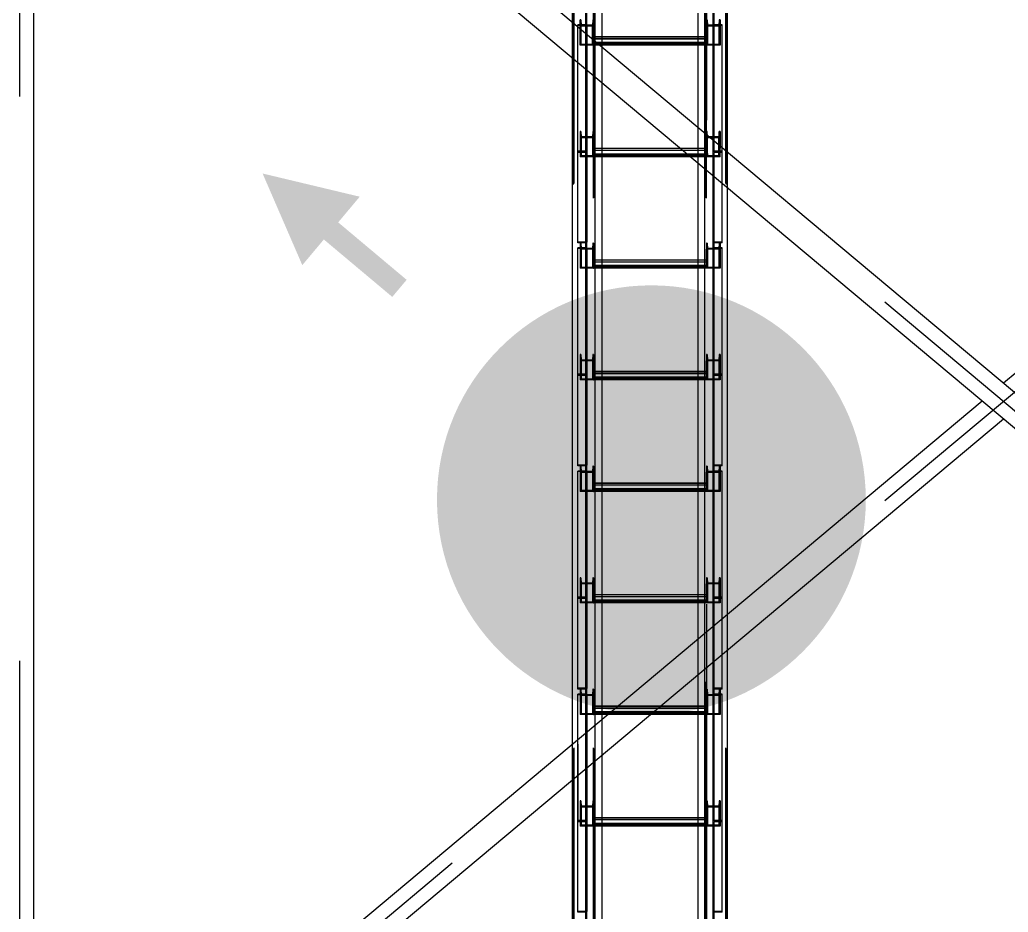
# Model space of a CAD drawing. Header units: millimetres. Extents: x 150209.93 to 150215.05, y 136675.65 to 136679.93.
# Drawn here: x 150210.9475 to 150211.1227, y 136678.8523 to 136679.0105 of the extents above; entities that cross this region are included whole.
import ezdxf

# ---------------------------------------------------------------- set-up
doc = ezdxf.new("R2010")
doc.units = ezdxf.units.MM
doc.header["$LTSCALE"] = 0.25
for name, pattern in [('CENTER', [50.8, 31.75, -6.35, 6.35, -6.35]), ('XKITLINE00', [0]), ('XKITLINE02', [4, 2, -2]), ('XKITLINE03', [6, 3, -1, 1, -1])]:
    doc.linetypes.add(name, pattern=pattern)
doc.layers.add('Parts', color=7, linetype='Continuous')

# ---------------------------------------------------------------- blocks, each defined once
blk = doc.blocks.new('çatıı')
at = {"color": 116, "linetype": 'XKITLINE02', "true_color": 0x136734}
for p, q in [((10604.92, 15753.25), (10604.92, 17453.8)), ((10605.45, 15752.41), (10605.45, 17452.73)), ((10586.3, 15752.41), (10586.3, 17435.72)), ((10587.15, 15752.41), (10587.15, 17434.76)), ((10587.68, 15753.25), (10587.69, 17436.87)), ((10605, 15740.27), (10605, 17383.29)), ((10605.85, 15740.48), (10605.85, 17383.08)), ((10612.5, 15796.2), (10612.5, 17383.29)), ((10697.5, 15809.97), (10697.5, 17383.29)), ((10704.15, 15740.48), (10704.15, 17383.08)), ((10704.55, 15752.41), (10704.54, 17382.25)), ((10705, 15740.27), (10705, 17383.29)), ((10705.08, 15753.25), (10705.07, 17382.75)), ((10722.31, 15753.25), (10722.31, 17382.75)), ((10722.85, 15752.41), (10722.84, 17382.25)), ((10612.5, 15743.16), (10612.5, 17380.27)), ((10723.69, 15807.12), (10723.69, 17332.58)), ((10704.15, 17311.54), (10704.15, 15740.48)), ((10697.5, 15743.16), (10697.5, 17310.06)), ((10705, 17309.24), (10705, 15740.27)), ((10599.01, 16892.44), (10599.01, 16979.17)), ((10710.99, 16892.44), (10710.99, 16979.17)), ((10598.21, 16892.44), (10598.21, 16978.51)), ((10711.79, 16892.44), (10711.79, 16978.51)), ((10586.3, 16864.16), (10586.3, 16895.93)), ((10598.21, 16893.77), (10591.01, 16893.77)), ((10591.01, 16887.98), (10591.01, 16893.77)), ((10599.01, 16893.28), (10591.01, 16893.28)), ((10593.7, 16898.1), (10593.02, 16898.1)), ((10593.02, 16898.1), (10593.02, 16892.66)), ((10593.02, 16880.53), (10593.02, 16898.1)), ((10605.02, 16892.66), (10593.02, 16892.66)), ((10593.02, 16875.78), (10593.02, 16892.66)), ((10593.7, 16898.1), (10594.08, 16893.36)), ((10593.7, 16881.22), (10593.7, 16898.1)), ((10603.95, 16893.36), (10594.08, 16893.36)), ((10594.08, 16876.47), (10594.08, 16893.36)), ((10599.01, 16898.19), (10598.21, 16898.19)), ((10598.21, 16881.95), (10598.21, 16898.19)), ((10599.01, 16892.44), (10598.21, 16892.44)), ((10599.01, 16781.45), (10599.01, 16898.19)), ((10604.34, 16898.1), (10603.95, 16893.36)), ((10603.95, 16876.47), (10603.95, 16893.36)), ((10605.02, 16898.1), (10604.34, 16898.1)), ((10604.34, 16898.1), (10604.34, 16881.22)), ((10605.02, 16898.1), (10605.02, 16892.66)), ((10605.02, 16878.31), (10605.02, 16898.1)), ((10605.02, 16875.78), (10605.02, 16892.66)), ((10705, 16898.1), (10705, 16881.22)), ((10705, 16898.1), (10705, 16892.66)), ((10705.68, 16898.1), (10705, 16898.1)), ((10705, 16892.66), (10705, 16875.78)), ((10717, 16892.66), (10705, 16892.66)), ((10705.68, 16898.1), (10705.68, 16881.22)), ((10705.68, 16898.1), (10706.06, 16893.36)), ((10706.06, 16893.36), (10706.06, 16876.47)), ((10715.93, 16893.36), (10706.06, 16893.36)), ((10710.99, 16781.45), (10710.99, 16898.19)), ((10711.79, 16898.19), (10710.99, 16898.19)), ((10718.99, 16893.28), (10710.99, 16893.28)), ((10711.79, 16892.44), (10710.99, 16892.44)), ((10711.79, 16781.94), (10711.79, 16898.19)), ((10718.99, 16893.77), (10711.79, 16893.77)), ((10716.32, 16898.1), (10715.93, 16893.36)), ((10715.93, 16893.36), (10715.93, 16876.47)), ((10716.32, 16898.1), (10716.32, 16881.22)), ((10717, 16898.1), (10716.32, 16898.1)), ((10717, 16898.1), (10717, 16881.22)), ((10717, 16898.1), (10717, 16892.66)), ((10717, 16892.66), (10717, 16875.78)), ((10718.99, 16781.45), (10718.99, 16893.77)), ((10591.01, 16781.45), (10591.01, 16887.98)), ((10605.02, 16875.78), (10605.02, 16883.03)), ((10612.5, 16883.03), (10605.02, 16883.03)), ((10705, 16882.92), (10605.02, 16882.92)), ((10705, 16883.03), (10697.5, 16883.03)), ((10705, 16875.78), (10705, 16883.03)), ((10593.7, 16881.22), (10593.02, 16881.22)), ((10605.02, 16875.78), (10593.02, 16875.78)), ((10594.08, 16876.47), (10593.7, 16881.22)), ((10603.95, 16876.47), (10594.08, 16876.47)), ((10598.21, 16781.94), (10598.21, 16881.95)), ((10599.01, 16881.28), (10599.01, 16781.45)), ((10603.95, 16876.47), (10604.34, 16881.22)), ((10605.02, 16881.22), (10604.34, 16881.22)), ((10705, 16881.32), (10605.02, 16881.32)), ((10705, 16881.22), (10605.02, 16881.22)), ((10705, 16878.12), (10605.02, 16878.12)), ((10612.5, 16877.59), (10605.02, 16877.59)), ((10705, 16876.63), (10605.02, 16876.63)), ((10612.5, 16875.78), (10605.02, 16875.78)), ((10606.3, 16847.41), (10606.3, 16879.19)), ((10612.5, 16842.22), (10612.5, 16874)), ((10705, 16877.59), (10697.5, 16877.59)), ((10705, 16875.78), (10697.5, 16875.78)), ((10705, 16881.22), (10705, 16875.78)), ((10705.68, 16881.22), (10705, 16881.22)), ((10717, 16875.78), (10705, 16875.78)), ((10705.68, 16881.22), (10706.06, 16876.47)), ((10715.93, 16876.47), (10706.06, 16876.47)), ((10716.32, 16881.22), (10715.93, 16876.47)), ((10717, 16881.22), (10716.32, 16881.22)), ((10717, 16881.22), (10717, 16875.78)), ((10593.7, 16799.24), (10593.02, 16799.24)), ((10593.02, 16799.24), (10593.02, 16793.81)), ((10593.02, 16799.24), (10593.02, 16782.36)), ((10593.7, 16799.24), (10594.08, 16794.5)), ((10593.7, 16799.24), (10593.7, 16782.36)), ((10604.34, 16799.24), (10603.95, 16794.5)), ((10605.02, 16799.24), (10604.34, 16799.24)), ((10604.34, 16799.24), (10604.34, 16782.36)), ((10605.02, 16799.24), (10605.02, 16793.81)), ((10605.02, 16799.24), (10605.02, 16782.36)), ((10697.5, 16771.05), (10697.5, 16802.83)), ((10703.69, 16765.86), (10703.69, 16797.64)), ((10705, 16776.92), (10705, 16799.24)), ((10705, 16782.36), (10705, 16799.24)), ((10705.68, 16799.24), (10705, 16799.24)), ((10705.68, 16782.36), (10705.68, 16799.24)), ((10706.06, 16794.5), (10705.68, 16799.24)), ((10716.32, 16799.24), (10715.93, 16794.5)), ((10716.32, 16782.36), (10716.32, 16799.24)), ((10717, 16799.24), (10716.32, 16799.24)), ((10717, 16799.24), (10717, 16784.54)), ((10717, 16799.24), (10717, 16793.81)), ((10605.02, 16793.81), (10593.02, 16793.81)), ((10593.02, 16793.81), (10593.02, 16776.92)), ((10603.95, 16794.5), (10594.08, 16794.5)), ((10594.08, 16794.5), (10594.08, 16777.62)), ((10599.01, 16786.36), (10598.21, 16786.36)), ((10603.95, 16794.5), (10603.95, 16777.62)), ((10605.02, 16793.81), (10605.02, 16776.92)), ((10717, 16793.81), (10705, 16793.81)), ((10706.06, 16777.62), (10706.06, 16794.5)), ((10715.93, 16794.5), (10706.06, 16794.5)), ((10711.79, 16786.36), (10710.99, 16786.36)), ((10715.93, 16777.62), (10715.93, 16794.5)), ((10717, 16776.92), (10717, 16793.81)), ((10598.21, 16781.94), (10591.01, 16781.94)), ((10599.01, 16781.45), (10591.01, 16781.45)), ((10591.01, 16700.65), (10591.01, 16781.45)), ((10599.01, 16781.45), (10591.01, 16781.45)), ((10598.21, 16780.79), (10591.01, 16780.79)), ((10593.7, 16782.36), (10593.02, 16782.36)), ((10593.02, 16782.36), (10593.02, 16776.92)), ((10593.7, 16782.36), (10594.08, 16777.62)), ((10603.95, 16777.62), (10594.08, 16777.62)), ((10598.21, 16694.72), (10598.21, 16780.79)), ((10599.01, 16694.72), (10599.01, 16781.45)), ((10604.34, 16782.36), (10603.95, 16777.62)), ((10605.02, 16782.36), (10604.34, 16782.36)), ((10605.02, 16776.92), (10605.02, 16784.17)), ((10612.5, 16784.17), (10605.02, 16784.17)), ((10705, 16784.07), (10605.02, 16784.07)), ((10705, 16782.46), (10605.02, 16782.46)), ((10605.02, 16782.36), (10605.02, 16776.92)), ((10705, 16782.36), (10605.02, 16782.36)), ((10705, 16779.26), (10605.02, 16779.26)), ((10612.5, 16778.73), (10605.02, 16778.73)), ((10705, 16777.78), (10605.02, 16777.78)), ((10705, 16784.17), (10681.83, 16784.17)), ((10705, 16778.73), (10688.32, 16778.73)), ((10705, 16776.92), (10705, 16784.17)), ((10705, 16776.92), (10705, 16782.36)), ((10705.68, 16782.36), (10705, 16782.36)), ((10705.68, 16782.36), (10706.06, 16777.62)), ((10715.93, 16777.62), (10706.06, 16777.62)), ((10718.99, 16781.45), (10710.99, 16781.45)), ((10710.99, 16694.72), (10710.99, 16781.45)), ((10718.99, 16781.45), (10710.99, 16781.45)), ((10718.99, 16781.94), (10711.79, 16781.94)), ((10711.79, 16694.72), (10711.79, 16780.79)), ((10718.99, 16780.79), (10711.79, 16780.79)), ((10715.93, 16777.62), (10716.32, 16782.36)), ((10717, 16782.36), (10716.32, 16782.36)), ((10717, 16776.92), (10717, 16784.54)), ((10718.99, 16700.65), (10718.99, 16781.45)), ((10723.69, 16749.11), (10723.69, 16780.89)), ((10605.02, 16776.92), (10593.02, 16776.92)), ((10599.01, 16774.87), (10598.21, 16774.87)), ((10612.5, 16776.92), (10605.02, 16776.92)), ((10705, 16776.92), (10690.48, 16776.92)), ((10717, 16776.92), (10705, 16776.92)), ((10711.79, 16774.87), (10710.99, 16774.87)), ((10599.01, 16701.31), (10591.01, 16701.31)), ((10598.21, 16700.65), (10591.01, 16700.65)), ((10593.7, 16700.39), (10593.02, 16700.39)), ((10593.02, 16700.39), (10593.02, 16694.95)), ((10593.02, 16700.39), (10593.02, 16683.5)), ((10593.7, 16700.39), (10594.08, 16695.64)), ((10593.7, 16700.39), (10593.7, 16683.5)), ((10599.01, 16700.47), (10598.21, 16700.47)), ((10598.21, 16584.23), (10598.21, 16700.47)), ((10599.01, 16583.74), (10599.01, 16700.47)), ((10604.34, 16700.39), (10603.95, 16695.64)), ((10605.02, 16700.39), (10604.34, 16700.39)), ((10604.34, 16700.39), (10604.34, 16683.5)), ((10605.02, 16700.39), (10605.02, 16694.95)), ((10605.02, 16700.39), (10605.02, 16683.5)), ((10705, 16700.39), (10705, 16683.5)), ((10705, 16700.39), (10705, 16694.95)), ((10705.68, 16700.39), (10705, 16700.39)), ((10705.68, 16700.39), (10705.68, 16683.5)), ((10705.68, 16700.39), (10706.06, 16695.64)), ((10718.99, 16701.31), (10710.99, 16701.31)), ((10710.99, 16583.74), (10710.99, 16700.47)), ((10711.79, 16700.47), (10710.99, 16700.47)), ((10718.99, 16700.65), (10711.79, 16700.65)), ((10711.79, 16584.23), (10711.79, 16700.47)), ((10716.32, 16700.39), (10715.93, 16695.64)), ((10716.32, 16700.39), (10716.32, 16683.5)), ((10717, 16700.39), (10716.32, 16700.39)), ((10717, 16700.39), (10717, 16683.5)), ((10717, 16700.39), (10717, 16694.95)), ((10598.21, 16696.05), (10591.01, 16696.05)), ((10591.01, 16583.74), (10591.01, 16696.05)), ((10599.01, 16695.56), (10591.01, 16695.56)), ((10605.02, 16694.95), (10593.02, 16694.95)), ((10593.02, 16694.95), (10593.02, 16678.07)), ((10603.95, 16695.64), (10594.08, 16695.64)), ((10594.08, 16695.64), (10594.08, 16678.76)), ((10599.01, 16694.72), (10598.21, 16694.72)), ((10603.95, 16695.64), (10603.95, 16678.76)), ((10605.02, 16694.95), (10605.02, 16678.07)), ((10705, 16694.95), (10705, 16678.07)), ((10717, 16694.95), (10705, 16694.95)), ((10706.06, 16695.64), (10706.06, 16678.76)), ((10715.93, 16695.64), (10706.06, 16695.64)), ((10718.99, 16695.56), (10710.99, 16695.56)), ((10711.79, 16694.72), (10710.99, 16694.72)), ((10718.99, 16696.05), (10711.79, 16696.05)), ((10715.93, 16695.64), (10715.93, 16678.76)), ((10717, 16694.95), (10717, 16678.07)), ((10718.99, 16583.74), (10718.99, 16696.05)), ((10593.7, 16683.5), (10593.02, 16683.5)), ((10593.02, 16683.5), (10593.02, 16678.07)), ((10593.7, 16683.5), (10594.08, 16678.76)), ((10604.34, 16683.5), (10603.95, 16678.76)), ((10605.02, 16683.5), (10604.34, 16683.5)), ((10605.02, 16678.07), (10605.02, 16685.31)), ((10612.5, 16685.31), (10605.02, 16685.31)), ((10705, 16685.21), (10605.02, 16685.21)), ((10705, 16683.61), (10605.02, 16683.61)), ((10605.02, 16683.5), (10605.02, 16678.07)), ((10705, 16683.5), (10605.02, 16683.5)), ((10705, 16685.31), (10697.5, 16685.31)), ((10705, 16678.07), (10705, 16685.31)), ((10705, 16683.5), (10705, 16678.07)), ((10705.68, 16683.5), (10705, 16683.5)), ((10705.68, 16683.5), (10706.06, 16678.76)), ((10716.32, 16683.5), (10715.93, 16678.76)), ((10717, 16683.5), (10716.32, 16683.5)), ((10717, 16683.5), (10717, 16678.07)), ((10605.02, 16678.07), (10593.02, 16678.07)), ((10603.95, 16678.76), (10594.08, 16678.76)), ((10705, 16680.41), (10605.02, 16680.41)), ((10612.5, 16679.87), (10605.02, 16679.87)), ((10705, 16678.92), (10605.02, 16678.92)), ((10612.5, 16678.07), (10605.02, 16678.07)), ((10705, 16679.87), (10697.5, 16679.87)), ((10705, 16678.07), (10697.5, 16678.07)), ((10717, 16678.07), (10705, 16678.07)), ((10715.93, 16678.76), (10706.06, 16678.76)), ((10593.7, 16601.53), (10593.02, 16601.53)), ((10593.02, 16601.53), (10593.02, 16596.09)), ((10593.02, 16601.53), (10593.02, 16584.65)), ((10605.02, 16596.09), (10593.02, 16596.09)), ((10593.02, 16596.09), (10593.02, 16579.21)), ((10593.7, 16601.53), (10594.08, 16596.78)), ((10593.7, 16601.53), (10593.7, 16584.65)), ((10603.95, 16596.78), (10594.08, 16596.78)), ((10594.08, 16596.78), (10594.08, 16579.9)), ((10604.34, 16601.53), (10603.95, 16596.78)), ((10603.95, 16596.78), (10603.95, 16579.9)), ((10605.02, 16601.53), (10604.34, 16601.53)), ((10604.34, 16601.53), (10604.34, 16584.65)), ((10605.02, 16601.53), (10605.02, 16596.09)), ((10605.02, 16601.53), (10605.02, 16584.65)), ((10605.02, 16596.09), (10605.02, 16579.21)), ((10705, 16601.53), (10705, 16584.65)), ((10705, 16601.53), (10705, 16596.09)), ((10705.68, 16601.53), (10705, 16601.53)), ((10705, 16596.09), (10705, 16579.21)), ((10717, 16596.09), (10705, 16596.09)), ((10705.68, 16601.53), (10705.68, 16584.65)), ((10705.68, 16601.53), (10706.06, 16596.78)), ((10706.06, 16596.78), (10706.06, 16579.9)), ((10715.93, 16596.78), (10706.06, 16596.78)), ((10716.32, 16601.53), (10715.93, 16596.78)), ((10715.93, 16596.78), (10715.93, 16579.9)), ((10716.32, 16601.53), (10716.32, 16584.65)), ((10717, 16601.53), (10716.32, 16601.53)), ((10717, 16601.53), (10717, 16584.65)), ((10717, 16601.53), (10717, 16596.09)), ((10717, 16596.09), (10717, 16579.21)), ((10593.7, 16584.65), (10593.02, 16584.65)), ((10593.02, 16584.65), (10593.02, 16579.21)), ((10593.7, 16584.65), (10594.08, 16579.9)), ((10599.01, 16588.64), (10598.21, 16588.64)), ((10604.34, 16584.65), (10603.95, 16579.9)), ((10605.02, 16584.65), (10604.34, 16584.65)), ((10605.02, 16579.21), (10605.02, 16586.45)), ((10612.5, 16586.45), (10605.02, 16586.45)), ((10705, 16586.35), (10605.02, 16586.35)), ((10705, 16584.75), (10605.02, 16584.75)), ((10605.02, 16584.65), (10605.02, 16579.21)), ((10705, 16584.65), (10605.02, 16584.65)), ((10705, 16586.45), (10697.5, 16586.45)), ((10705, 16579.21), (10705, 16586.45)), ((10705, 16584.65), (10705, 16579.21)), ((10705.68, 16584.65), (10705, 16584.65)), ((10705.68, 16584.65), (10706.06, 16579.9)), ((10711.79, 16588.64), (10710.99, 16588.64)), ((10716.32, 16584.65), (10715.93, 16579.9)), ((10717, 16584.65), (10716.32, 16584.65)), ((10717, 16584.65), (10717, 16579.21)), ((10598.21, 16584.23), (10591.01, 16584.23)), ((10599.01, 16583.74), (10591.01, 16583.74)), ((10591.01, 16502.93), (10591.01, 16583.74)), ((10599.01, 16583.74), (10591.01, 16583.74)), ((10598.21, 16583.08), (10591.01, 16583.08)), ((10605.02, 16579.21), (10593.02, 16579.21)), ((10603.95, 16579.9), (10594.08, 16579.9)), ((10598.21, 16497.01), (10598.21, 16583.08)), ((10599.01, 16577.15), (10598.21, 16577.15)), ((10599.01, 16497.01), (10599.01, 16583.74)), ((10705, 16581.55), (10605.02, 16581.55)), ((10612.5, 16581.02), (10605.02, 16581.02)), ((10705, 16580.06), (10605.02, 16580.06)), ((10612.5, 16579.21), (10605.02, 16579.21)), ((10705, 16581.02), (10697.5, 16581.02)), ((10705, 16579.21), (10697.5, 16579.21)), ((10717, 16579.21), (10705, 16579.21)), ((10715.93, 16579.9), (10706.06, 16579.9)), ((10710.99, 16497.01), (10710.99, 16583.74)), ((10718.99, 16583.74), (10710.99, 16583.74)), ((10718.99, 16583.74), (10710.99, 16583.74)), ((10711.79, 16577.15), (10710.99, 16577.15)), ((10718.99, 16584.23), (10711.79, 16584.23)), ((10711.79, 16497.01), (10711.79, 16583.08)), ((10718.99, 16583.08), (10711.79, 16583.08)), ((10718.99, 16502.93), (10718.99, 16583.74)), ((10599.01, 16503.59), (10591.01, 16503.59)), ((10598.21, 16502.93), (10591.01, 16502.93)), ((10598.21, 16498.34), (10591.01, 16498.34)), ((10591.01, 16386.02), (10591.01, 16498.34)), ((10599.01, 16497.85), (10591.01, 16497.85)), ((10593.7, 16502.67), (10593.02, 16502.67)), ((10593.02, 16502.67), (10593.02, 16497.23)), ((10593.02, 16502.67), (10593.02, 16485.79)), ((10605.02, 16497.23), (10593.02, 16497.23)), ((10593.02, 16497.23), (10593.02, 16480.35)), ((10593.7, 16502.67), (10594.08, 16497.93)), ((10593.7, 16502.67), (10593.7, 16485.79)), ((10603.95, 16497.93), (10594.08, 16497.93)), ((10594.08, 16497.93), (10594.08, 16481.04)), ((10599.01, 16502.76), (10598.21, 16502.76)), ((10598.21, 16386.51), (10598.21, 16502.76)), ((10599.01, 16497.01), (10598.21, 16497.01)), ((10599.01, 16386.02), (10599.01, 16502.76)), ((10604.34, 16502.67), (10603.95, 16497.93)), ((10603.95, 16497.93), (10603.95, 16481.04)), ((10605.02, 16502.67), (10604.34, 16502.67)), ((10604.34, 16502.67), (10604.34, 16485.79)), ((10605.02, 16502.67), (10605.02, 16497.23)), ((10605.02, 16502.67), (10605.02, 16485.79)), ((10605.02, 16497.23), (10605.02, 16480.35)), ((10705, 16502.67), (10705, 16485.79)), ((10705, 16502.67), (10705, 16497.23)), ((10705.68, 16502.67), (10705, 16502.67)), ((10705, 16497.23), (10705, 16480.35)), ((10717, 16497.23), (10705, 16497.23)), ((10705.68, 16502.67), (10705.68, 16485.79)), ((10705.68, 16502.67), (10706.06, 16497.93)), ((10706.06, 16497.93), (10706.06, 16481.04)), ((10715.93, 16497.93), (10706.06, 16497.93)), ((10718.99, 16503.59), (10710.99, 16503.59)), ((10710.99, 16386.02), (10710.99, 16502.76)), ((10711.79, 16502.76), (10710.99, 16502.76)), ((10718.99, 16497.85), (10710.99, 16497.85)), ((10711.79, 16497.01), (10710.99, 16497.01)), ((10718.99, 16502.93), (10711.79, 16502.93)), ((10711.79, 16386.51), (10711.79, 16502.76)), ((10718.99, 16498.34), (10711.79, 16498.34)), ((10716.32, 16502.67), (10715.93, 16497.93)), ((10715.93, 16497.93), (10715.93, 16481.04)), ((10716.32, 16502.67), (10716.32, 16485.79)), ((10717, 16502.67), (10716.32, 16502.67)), ((10717, 16502.67), (10717, 16485.79)), ((10717, 16502.67), (10717, 16497.23)), ((10717, 16497.23), (10717, 16480.35)), ((10718.99, 16386.02), (10718.99, 16498.34)), ((10593.7, 16485.79), (10593.02, 16485.79)), ((10593.02, 16485.79), (10593.02, 16480.35)), ((10605.02, 16480.35), (10593.02, 16480.35)), ((10593.7, 16485.79), (10594.08, 16481.04)), ((10603.95, 16481.04), (10594.08, 16481.04)), ((10604.34, 16485.79), (10603.95, 16481.04)), ((10605.02, 16485.79), (10604.34, 16485.79)), ((10605.02, 16480.35), (10605.02, 16487.6)), ((10612.5, 16487.6), (10605.02, 16487.6)), ((10705, 16487.49), (10605.02, 16487.49)), ((10705, 16485.89), (10605.02, 16485.89)), ((10605.02, 16485.79), (10605.02, 16480.35)), ((10705, 16485.79), (10605.02, 16485.79)), ((10705, 16482.69), (10605.02, 16482.69)), ((10612.5, 16482.16), (10605.02, 16482.16)), ((10705, 16481.2), (10605.02, 16481.2)), ((10612.5, 16480.35), (10605.02, 16480.35)), ((10705, 16487.6), (10697.5, 16487.6)), ((10705, 16482.16), (10697.5, 16482.16)), ((10705, 16480.35), (10697.5, 16480.35)), ((10705, 16480.35), (10705, 16487.6)), ((10705, 16485.79), (10705, 16480.35)), ((10705.68, 16485.79), (10705, 16485.79)), ((10717, 16480.35), (10705, 16480.35)), ((10705.68, 16485.79), (10706.06, 16481.04)), ((10715.93, 16481.04), (10706.06, 16481.04)), ((10716.32, 16485.79), (10715.93, 16481.04)), ((10717, 16485.79), (10716.32, 16485.79)), ((10717, 16485.79), (10717, 16480.35)), ((10593.7, 16403.81), (10593.02, 16403.81)), ((10593.02, 16403.81), (10593.02, 16398.38)), ((10593.02, 16403.81), (10593.02, 16386.93)), ((10593.7, 16403.81), (10594.08, 16399.07)), ((10593.7, 16403.81), (10593.7, 16386.93)), ((10604.34, 16403.81), (10603.95, 16399.07)), ((10605.02, 16403.81), (10604.34, 16403.81)), ((10604.34, 16403.81), (10604.34, 16386.93)), ((10605.02, 16403.81), (10605.02, 16398.38)), ((10605.02, 16403.81), (10605.02, 16386.93)), ((10705, 16403.81), (10705, 16386.93)), ((10705, 16403.81), (10705, 16398.38)), ((10705.68, 16403.81), (10705, 16403.81)), ((10705.68, 16403.81), (10705.68, 16386.93)), ((10705.68, 16403.81), (10706.06, 16399.07)), ((10716.32, 16403.81), (10715.93, 16399.07)), ((10716.32, 16403.81), (10716.32, 16386.93)), ((10717, 16403.81), (10716.32, 16403.81)), ((10717, 16403.81), (10717, 16386.93)), ((10717, 16403.81), (10717, 16398.38)), ((10605.02, 16398.38), (10593.02, 16398.38)), ((10593.02, 16398.38), (10593.02, 16381.49)), ((10603.95, 16399.07), (10594.08, 16399.07)), ((10594.08, 16399.07), (10594.08, 16382.19)), ((10603.95, 16399.07), (10603.95, 16382.19)), ((10605.02, 16398.38), (10605.02, 16381.49)), ((10705, 16398.38), (10705, 16381.49)), ((10717, 16398.38), (10705, 16398.38)), ((10706.06, 16399.07), (10706.06, 16382.19)), ((10715.93, 16399.07), (10706.06, 16399.07)), ((10715.93, 16399.07), (10715.93, 16382.19)), ((10717, 16398.38), (10717, 16381.49)), ((10598.21, 16386.51), (10591.01, 16386.51)), ((10591.01, 16305.22), (10591.01, 16386.02)), ((10599.01, 16386.02), (10591.01, 16386.02)), ((10599.01, 16386.02), (10591.01, 16386.02)), ((10598.21, 16385.36), (10591.01, 16385.36)), ((10593.7, 16386.93), (10593.02, 16386.93)), ((10593.02, 16386.93), (10593.02, 16381.49)), ((10593.7, 16386.93), (10594.08, 16382.19)), ((10599.01, 16390.93), (10598.21, 16390.93)), ((10598.21, 16299.29), (10598.21, 16385.36)), ((10599.01, 16299.29), (10599.01, 16386.02)), ((10604.34, 16386.93), (10603.95, 16382.19)), ((10605.02, 16386.93), (10604.34, 16386.93)), ((10605.02, 16381.49), (10605.02, 16388.74)), ((10612.5, 16388.74), (10605.02, 16388.74)), ((10705, 16388.64), (10605.02, 16388.64)), ((10705, 16387.03), (10605.02, 16387.03)), ((10605.02, 16386.93), (10605.02, 16381.49)), ((10705, 16386.93), (10605.02, 16386.93)), ((10705, 16383.83), (10605.02, 16383.83)), ((10612.5, 16383.3), (10605.02, 16383.3)), ((10705, 16388.74), (10697.5, 16388.74)), ((10705, 16383.3), (10697.5, 16383.3)), ((10705, 16381.49), (10705, 16388.74)), ((10705, 16386.93), (10705, 16381.49)), ((10705.68, 16386.93), (10705, 16386.93)), ((10705.68, 16386.93), (10706.06, 16382.19)), ((10711.79, 16390.93), (10710.99, 16390.93)), ((10710.99, 16299.29), (10710.99, 16386.02)), ((10718.99, 16386.02), (10710.99, 16386.02)), ((10718.99, 16386.02), (10710.99, 16386.02)), ((10718.99, 16386.51), (10711.79, 16386.51)), ((10711.79, 16299.29), (10711.79, 16385.36)), ((10718.99, 16385.36), (10711.79, 16385.36)), ((10716.32, 16386.93), (10715.93, 16382.19)), ((10717, 16386.93), (10716.32, 16386.93)), ((10717, 16386.93), (10717, 16381.49)), ((10718.99, 16305.22), (10718.99, 16386.02)), ((10605.02, 16381.49), (10593.02, 16381.49)), ((10603.95, 16382.19), (10594.08, 16382.19)), ((10599.01, 16379.44), (10598.21, 16379.44)), ((10705, 16382.35), (10605.02, 16382.35)), ((10612.5, 16381.49), (10605.02, 16381.49)), ((10705, 16381.49), (10697.5, 16381.49)), ((10717, 16381.49), (10705, 16381.49)), ((10715.93, 16382.19), (10706.06, 16382.19)), ((10711.79, 16379.44), (10710.99, 16379.44)), ((10723.69, 16339.66), (10723.69, 16371.44)), ((10697.5, 16317.72), (10697.5, 16349.5)), ((10703.69, 16322.91), (10703.69, 16354.69)), ((10599.01, 16305.88), (10591.01, 16305.88)), ((10598.21, 16305.22), (10591.01, 16305.22)), ((10593.7, 16304.96), (10593.02, 16304.96)), ((10593.02, 16304.96), (10593.02, 16299.52)), ((10593.02, 16304.96), (10593.02, 16288.07)), ((10593.7, 16304.96), (10594.08, 16300.21)), ((10593.7, 16304.96), (10593.7, 16288.07)), ((10599.01, 16305.04), (10598.21, 16305.04)), ((10598.21, 16188.8), (10598.21, 16305.04)), ((10599.01, 16263.02), (10599.01, 16305.04)), ((10604.34, 16304.96), (10603.95, 16300.21)), ((10605.02, 16304.96), (10604.34, 16304.96)), ((10604.34, 16304.96), (10604.34, 16288.07)), ((10605.02, 16304.96), (10605.02, 16299.52)), ((10605.02, 16304.96), (10605.02, 16288.07)), ((10705, 16304.96), (10705, 16288.07)), ((10705, 16304.96), (10705, 16299.52)), ((10705.68, 16304.96), (10705, 16304.96)), ((10705.68, 16304.96), (10705.68, 16288.07)), ((10705.68, 16304.96), (10706.06, 16300.21)), ((10718.99, 16305.88), (10710.99, 16305.88)), ((10710.99, 16188.31), (10710.99, 16305.04)), ((10711.79, 16305.04), (10710.99, 16305.04)), ((10718.99, 16305.22), (10711.79, 16305.22)), ((10711.79, 16188.8), (10711.79, 16305.04)), ((10716.32, 16304.96), (10715.93, 16300.21)), ((10716.32, 16304.96), (10716.32, 16288.07)), ((10717, 16304.96), (10716.32, 16304.96)), ((10717, 16304.96), (10717, 16288.07)), ((10717, 16304.96), (10717, 16299.52)), ((10598.21, 16300.62), (10591.01, 16300.62)), ((10591.01, 16188.31), (10591.01, 16300.62)), ((10599.01, 16300.13), (10591.01, 16300.13)), ((10605.02, 16299.52), (10593.02, 16299.52)), ((10593.02, 16299.52), (10593.02, 16282.64)), ((10603.95, 16300.21), (10594.08, 16300.21)), ((10594.08, 16300.21), (10594.08, 16283.33)), ((10599.01, 16299.29), (10598.21, 16299.29)), ((10603.95, 16300.21), (10603.95, 16283.33)), ((10605.02, 16299.52), (10605.02, 16282.64)), ((10705, 16299.52), (10705, 16282.64)), ((10717, 16299.52), (10705, 16299.52)), ((10706.06, 16300.21), (10706.06, 16283.33)), ((10715.93, 16300.21), (10706.06, 16300.21)), ((10718.99, 16300.13), (10710.99, 16300.13)), ((10711.79, 16299.29), (10710.99, 16299.29)), ((10718.99, 16300.62), (10711.79, 16300.62)), ((10715.93, 16300.21), (10715.93, 16283.33)), ((10717, 16299.52), (10717, 16282.64)), ((10718.99, 16188.31), (10718.99, 16300.62)), ((10593.7, 16288.07), (10593.02, 16288.07)), ((10593.02, 16288.07), (10593.02, 16282.64)), ((10593.7, 16288.07), (10594.08, 16283.33)), ((10604.34, 16288.07), (10603.95, 16283.33)), ((10605.02, 16288.07), (10604.34, 16288.07)), ((10605.02, 16282.64), (10605.02, 16289.88)), ((10612.5, 16289.88), (10605.02, 16289.88)), ((10705, 16289.78), (10605.02, 16289.78)), ((10705, 16288.18), (10605.02, 16288.18)), ((10705, 16288.07), (10605.02, 16288.07)), ((10605.02, 16288.07), (10605.02, 16282.64)), ((10664.25, 16289.88), (10626.3, 16289.88)), ((10705, 16289.88), (10697.5, 16289.88)), ((10705, 16282.64), (10705, 16289.88)), ((10705, 16288.07), (10705, 16282.64)), ((10705.68, 16288.07), (10705, 16288.07)), ((10705.68, 16288.07), (10706.06, 16283.33)), ((10716.32, 16288.07), (10715.93, 16283.33)), ((10717, 16288.07), (10716.32, 16288.07)), ((10717, 16288.07), (10717, 16282.64)), ((10605.02, 16282.64), (10593.02, 16282.64)), ((10603.95, 16283.33), (10594.08, 16283.33)), ((10705, 16284.98), (10605.02, 16284.98)), ((10612.5, 16284.44), (10605.02, 16284.44)), ((10705, 16283.49), (10605.02, 16283.49)), ((10612.5, 16282.64), (10605.02, 16282.64)), ((10612.5, 16246.55), (10612.5, 16278.33)), ((10655.59, 16282.64), (10617.64, 16282.64)), ((10657.75, 16284.44), (10619.8, 16284.44)), ((10705, 16284.44), (10697.5, 16284.44)), ((10705, 16282.64), (10697.5, 16282.64)), ((10717, 16282.64), (10705, 16282.64)), ((10715.93, 16283.33), (10706.06, 16283.33)), ((10606.3, 16241.36), (10606.3, 16273.14)), ((10598.21, 16262.35), (10598.21, 16193.21)), ((10599.01, 16188.31), (10599.01, 16263.02)), ((10586.3, 16224.62), (10586.3, 16256.39)), ((10591.01, 16256.32), (10591.01, 16188.8)), ((10593.7, 16206.1), (10593.02, 16206.1)), ((10593.02, 16206.1), (10593.02, 16200.66)), ((10593.02, 16206.1), (10593.02, 16189.22)), ((10605.02, 16200.66), (10593.02, 16200.66)), ((10593.02, 16200.66), (10593.02, 16183.78)), ((10593.7, 16206.1), (10594.08, 16201.35)), ((10593.7, 16206.1), (10593.7, 16189.22)), ((10603.95, 16201.35), (10594.08, 16201.35)), ((10594.08, 16201.35), (10594.08, 16184.47)), ((10604.34, 16206.1), (10603.95, 16201.35)), ((10603.95, 16201.35), (10603.95, 16184.47)), ((10605.02, 16206.1), (10604.34, 16206.1)), ((10604.34, 16206.1), (10604.34, 16189.22)), ((10605.02, 16206.1), (10605.02, 16200.66)), ((10605.02, 16206.1), (10605.02, 16189.22)), ((10605.02, 16200.66), (10605.02, 16183.78)), ((10705, 16206.1), (10705, 16189.22)), ((10705, 16206.1), (10705, 16200.66)), ((10705.68, 16206.1), (10705, 16206.1)), ((10705, 16200.66), (10705, 16183.78)), ((10717, 16200.66), (10705, 16200.66)), ((10705.68, 16206.1), (10705.68, 16189.22)), ((10705.68, 16206.1), (10706.06, 16201.35)), ((10706.06, 16201.35), (10706.06, 16184.47)), ((10715.93, 16201.35), (10706.06, 16201.35)), ((10716.32, 16206.1), (10715.93, 16201.35)), ((10715.93, 16201.35), (10715.93, 16184.47)), ((10716.32, 16206.1), (10716.32, 16189.22)), ((10717, 16206.1), (10716.32, 16206.1)), ((10717, 16206.1), (10717, 16189.22)), ((10717, 16206.1), (10717, 16200.66)), ((10717, 16200.66), (10717, 16183.78)), ((10599.01, 16193.21), (10598.21, 16193.21)), ((10605.02, 16183.78), (10605.02, 16191.02)), ((10612.5, 16191.02), (10605.02, 16191.02)), ((10705, 16190.92), (10605.02, 16190.92)), ((10705, 16191.02), (10697.5, 16191.02)), ((10705, 16183.78), (10705, 16191.02)), ((10711.79, 16193.21), (10710.99, 16193.21)), ((10598.21, 16188.8), (10591.01, 16188.8)), ((10591.01, 16107.5), (10591.01, 16188.31)), ((10599.01, 16188.31), (10591.01, 16188.31)), ((10599.01, 16188.31), (10591.01, 16188.31)), ((10598.21, 16187.65), (10591.01, 16187.65)), ((10593.7, 16189.22), (10593.02, 16189.22)), ((10593.02, 16189.22), (10593.02, 16183.78)), ((10605.02, 16183.78), (10593.02, 16183.78)), ((10593.7, 16189.22), (10594.08, 16184.47)), ((10603.95, 16184.47), (10594.08, 16184.47)), ((10598.21, 16101.58), (10598.21, 16187.65)), ((10599.01, 16181.72), (10598.21, 16181.72)), ((10599.01, 16101.58), (10599.01, 16188.31)), ((10604.34, 16189.22), (10603.95, 16184.47)), ((10605.02, 16189.22), (10604.34, 16189.22)), ((10705, 16189.32), (10605.02, 16189.32)), ((10705, 16189.22), (10605.02, 16189.22)), ((10605.02, 16189.22), (10605.02, 16183.78)), ((10705, 16186.12), (10605.02, 16186.12)), ((10612.5, 16185.59), (10605.02, 16185.59)), ((10705, 16184.63), (10605.02, 16184.63)), ((10612.5, 16183.78), (10605.02, 16183.78)), ((10705, 16185.59), (10697.5, 16185.59)), ((10705, 16183.78), (10697.5, 16183.78)), ((10705, 16189.22), (10705, 16183.78)), ((10705.68, 16189.22), (10705, 16189.22)), ((10717, 16183.78), (10705, 16183.78)), ((10705.68, 16189.22), (10706.06, 16184.47)), ((10715.93, 16184.47), (10706.06, 16184.47)), ((10710.99, 16101.58), (10710.99, 16188.31)), ((10718.99, 16188.31), (10710.99, 16188.31)), ((10718.99, 16188.31), (10710.99, 16188.31)), ((10711.79, 16181.72), (10710.99, 16181.72)), ((10718.99, 16188.8), (10711.79, 16188.8)), ((10711.79, 16101.58), (10711.79, 16187.65)), ((10718.99, 16187.65), (10711.79, 16187.65)), ((10716.32, 16189.22), (10715.93, 16184.47)), ((10717, 16189.22), (10716.32, 16189.22)), ((10717, 16189.22), (10717, 16183.78)), ((10718.99, 16107.5), (10718.99, 16188.31)), ((10599.01, 16108.16), (10591.01, 16108.16)), ((10598.21, 16107.5), (10591.01, 16107.5)), ((10718.99, 16108.16), (10710.99, 16108.16)), ((10718.99, 16107.5), (10711.79, 16107.5))]:
    blk.add_line(p, q, dxfattribs=at)
at = {"color": 1, "linetype": 'XKITLINE03'}
for p, q in [((10599, 15742.68), (10599, 17382.53)), ((10605, 15740.27), (10605, 17380.27)), ((10705, 17380.27), (10705, 15740.27)), ((10599.01, 16893.28), (10599.01, 16781.45)), ((10605.02, 16892.66), (10605.02, 16875.78)), ((10705, 16875.78), (10705, 16892.66)), ((10710.99, 16781.45), (10710.99, 16893.28)), ((10705, 16877.59), (10605.02, 16877.59)), ((10605.02, 16793.81), (10605.02, 16776.92)), ((10705, 16776.92), (10705, 16793.81)), ((10599.01, 16781.45), (10599.01, 16701.31)), ((10705, 16778.73), (10605.02, 16778.73)), ((10710.99, 16701.31), (10710.99, 16781.45)), ((10599.01, 16695.56), (10599.01, 16583.74)), ((10605.02, 16694.95), (10605.02, 16678.07)), ((10705, 16678.07), (10705, 16694.95)), ((10710.99, 16583.74), (10710.99, 16695.56)), ((10705, 16679.87), (10605.02, 16679.87)), ((10605.02, 16596.09), (10605.02, 16579.21)), ((10705, 16579.21), (10705, 16596.09)), ((10599.01, 16583.74), (10599.01, 16503.59)), ((10705, 16581.02), (10605.02, 16581.02)), ((10710.99, 16503.59), (10710.99, 16583.74)), ((10599.01, 16497.85), (10599.01, 16386.02)), ((10605.02, 16497.23), (10605.02, 16480.35)), ((10705, 16480.35), (10705, 16497.23)), ((10710.99, 16386.02), (10710.99, 16497.85)), ((10705, 16482.16), (10605.02, 16482.16)), ((10605.02, 16398.38), (10605.02, 16381.49)), ((10705, 16381.49), (10705, 16398.38)), ((10599.01, 16386.02), (10599.01, 16305.88)), ((10705, 16383.3), (10605.02, 16383.3)), ((10710.99, 16305.88), (10710.99, 16386.02)), ((10599.01, 16300.13), (10599.01, 16188.31)), ((10605.02, 16299.52), (10605.02, 16282.64)), ((10705, 16282.64), (10705, 16299.52)), ((10710.99, 16188.31), (10710.99, 16300.13)), ((10705, 16284.44), (10605.02, 16284.44)), ((10605.02, 16200.66), (10605.02, 16183.78)), ((10705, 16183.78), (10705, 16200.66)), ((10599.01, 16188.31), (10599.01, 16108.16)), ((10705, 16185.59), (10605.02, 16185.59)), ((10710.99, 16108.16), (10710.99, 16188.31))]:
    blk.add_line(p, q, dxfattribs=at)
at = {"color": 8, "linetype": 'CENTER'}
for p, q in [((10096.38, 17290.27), (11839.99, 15830.27)), ((10096.38, 15830.27), (11839.99, 17290.27)), ((10096.38, 15830.27), (10096.38, 17290.27))]:
    blk.add_line(p, q, dxfattribs=at)
at = {"color": 8, "linetype": 'XKITLINE00'}
for p, q in [((11763.8, 15909.97), (10139.3, 17270.22)), ((11763.8, 15878.19), (10108.5, 17264.24)), ((10108.56, 17264.19), (10108.56, 15856.36)), ((11763.8, 17242.36), (10968.19, 16576.16)), ((10949.21, 16560.27), (10107.85, 15855.76)), ((10968.19, 16544.39), (10139.6, 15850.57))]:
    blk.add_line(p, q, dxfattribs=at)
at = {"color": 7, "linetype": 'XKITLINE00'}
for p, q in [((10586.3, 16895.93), (10586.3, 17269.97)), ((10606.3, 16879.19), (10606.3, 17269.97)), ((10612.5, 16874), (10612.5, 17269.97)), ((10697.5, 16802.83), (10697.5, 17269.97)), ((10703.69, 16797.64), (10703.69, 17269.97)), ((10723.69, 16780.89), (10723.69, 17269.97)), ((10697.5, 16883.03), (10612.5, 16883.03)), ((10697.5, 16877.59), (10612.5, 16877.59)), ((10697.5, 16875.78), (10612.5, 16875.78)), ((10586.3, 16256.39), (10586.3, 16864.16)), ((10606.3, 16273.14), (10606.3, 16847.41)), ((10612.5, 16278.33), (10612.5, 16842.22)), ((10681.83, 16784.17), (10612.5, 16784.17)), ((10688.32, 16778.73), (10612.5, 16778.73)), ((10690.48, 16776.92), (10612.5, 16776.92)), ((10697.5, 16349.5), (10697.5, 16771.05)), ((10703.69, 16354.69), (10703.69, 16765.86)), ((10723.69, 16371.44), (10723.69, 16749.11)), ((10697.5, 16685.31), (10612.5, 16685.31)), ((10697.5, 16679.87), (10612.5, 16679.87)), ((10697.5, 16678.07), (10612.5, 16678.07)), ((10697.5, 16586.45), (10612.5, 16586.45)), ((10697.5, 16581.02), (10612.5, 16581.02)), ((10697.5, 16579.21), (10612.5, 16579.21)), ((10697.5, 16487.6), (10612.5, 16487.6)), ((10697.5, 16482.16), (10612.5, 16482.16)), ((10697.5, 16480.35), (10612.5, 16480.35)), ((10697.5, 16388.74), (10612.5, 16388.74)), ((10697.5, 16383.3), (10612.5, 16383.3)), ((10697.5, 16381.49), (10612.5, 16381.49)), ((10723.69, 15850.57), (10723.69, 16339.66)), ((10703.69, 15850.57), (10703.69, 16322.91)), ((10697.5, 15850.57), (10697.5, 16317.72)), ((10626.3, 16289.88), (10612.5, 16289.88)), ((10697.5, 16289.88), (10664.25, 16289.88)), ((10619.8, 16284.44), (10612.5, 16284.44)), ((10617.64, 16282.64), (10612.5, 16282.64)), ((10697.5, 16282.64), (10655.59, 16282.64)), ((10697.5, 16284.44), (10657.75, 16284.44)), ((10612.5, 15850.57), (10612.5, 16246.55)), ((10606.3, 15850.57), (10606.3, 16241.36)), ((10586.3, 15850.57), (10586.3, 16224.62)), ((10697.5, 16191.02), (10612.5, 16191.02)), ((10697.5, 16185.59), (10612.5, 16185.59)), ((10697.5, 16183.78), (10612.5, 16183.78))]:
    blk.add_line(p, q, dxfattribs=at)
at = {"color": 1, "linetype": 'XKITLINE00'}
for centre in [(10599.01, 16893.28), (10605.02, 16892.66), (10705, 16892.66), (10710.99, 16893.28), (10605.02, 16877.59), (10605.02, 16875.78), (10705, 16877.59), (10705, 16875.78), (10605.02, 16793.81), (10705, 16793.81), (10599.01, 16781.45), (10599.01, 16781.45), (10605.02, 16778.73), (10705, 16778.73), (10710.99, 16781.45), (10710.99, 16781.45), (10605.02, 16776.92), (10705, 16776.92), (10599.01, 16701.31), (10710.99, 16701.31), (10599.01, 16695.56), (10605.02, 16694.95), (10705, 16694.95), (10710.99, 16695.56), (10605.02, 16679.87), (10605.02, 16678.07), (10705, 16679.87), (10705, 16678.07), (10605.02, 16596.09), (10705, 16596.09), (10599.01, 16583.74), (10599.01, 16583.74), (10605.02, 16581.02), (10605.02, 16579.21), (10705, 16581.02), (10705, 16579.21), (10710.99, 16583.74), (10710.99, 16583.74), (10599.01, 16503.59), (10599.01, 16497.85), (10605.02, 16497.23), (10705, 16497.23), (10710.99, 16503.59), (10710.99, 16497.85), (10605.02, 16482.16), (10605.02, 16480.35), (10705, 16482.16), (10705, 16480.35), (10605.02, 16398.38), (10705, 16398.38), (10599.01, 16386.02), (10599.01, 16386.02), (10605.02, 16383.3), (10705, 16383.3), (10710.99, 16386.02), (10710.99, 16386.02), (10605.02, 16381.49), (10705, 16381.49), (10599.01, 16305.88), (10710.99, 16305.88), (10599.01, 16300.13), (10605.02, 16299.52), (10705, 16299.52), (10710.99, 16300.13), (10605.02, 16284.44), (10605.02, 16282.64), (10705, 16284.44), (10705, 16282.64), (10605.02, 16200.66), (10705, 16200.66), (10599.01, 16188.31), (10599.01, 16188.31), (10605.02, 16185.59), (10605.02, 16183.78), (10705, 16185.59), (10705, 16183.78), (10710.99, 16188.31), (10710.99, 16188.31), (10599.01, 16108.16), (10710.99, 16108.16)]:
    blk.add_circle(centre, 0.05, dxfattribs=at)
blk = doc.blocks.new('ANTENNA')
at = {"layer": 'Parts'}
for points in [[(147966.6386, 139281.4962), (147941.189, 139251.1666), (147905.9794, 139332.3953), (147992.0881, 139311.8258)], [(148020.9353, 139223.0147), (147960.2762, 139273.9138), (147973.001, 139289.0786), (148033.6601, 139238.1795)]]:
    blk.add_hatch(color=256, dxfattribs=at).paths.add_polyline_path(points, flags=0)
at = {"layer": 'Parts', "true_color": 0xf26722}
h = blk.add_hatch(color=30, dxfattribs=at)
edge = h.paths.add_edge_path(flags=0)
edge.add_arc((148250.5893, 139043.2332), 190.0438, 0, 360)
at = {"layer": 'Parts'}
h = blk.add_hatch(color=256, dxfattribs=at)
edge = h.paths.add_edge_path(flags=0)
edge.add_line((148250.5893, 139043.2332), (148377.505, 139170.1489))
edge.add_arc((148250.5893, 139043.2332), 179.4858, 45, 135)
edge.add_line((148123.6737, 139170.1489), (148250.5893, 139043.2332))
edge.add_line((148250.5893, 139043.2332), (148123.6737, 138916.3176))
edge.add_arc((148250.5893, 139043.2332), 179.4858, 225, 315)
edge.add_line((148377.505, 138916.3176), (148250.5893, 139043.2332))

msp = doc.modelspace()

# ---------------------------------------------------------------- block references
at = {"xscale": 0.0002000170049888334, "yscale": 0.0002000170049888334, "zscale": 0.0002000170049888334}
for name, p in [('çatıı', (150208.92807, 136675.63059)), ('ANTENNA', (150181.40685, 136651.11444))]:
    msp.add_blockref(name, p, dxfattribs=at)

doc.saveas('drawing.dxf')
